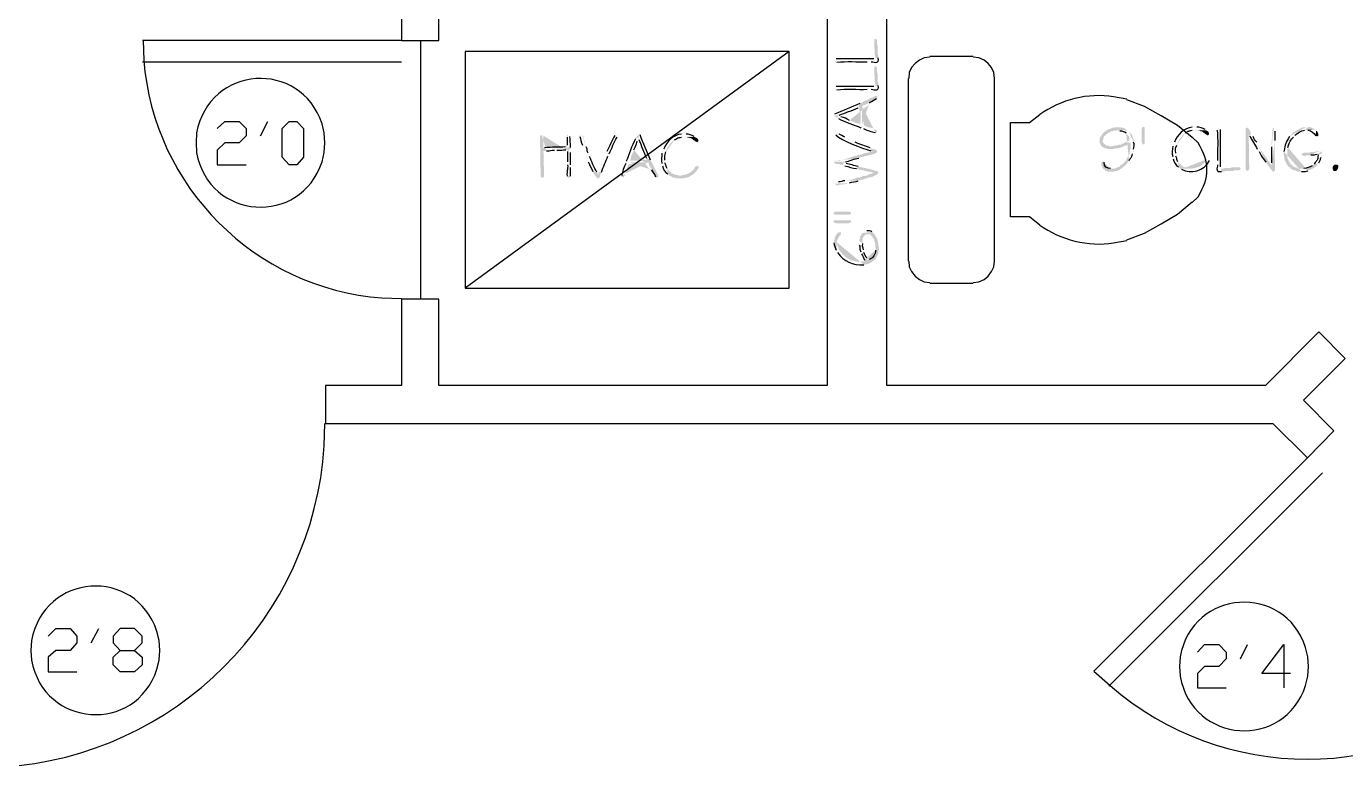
# Model space of a CAD drawing. Header units: inches. Extents: x -167 to 6071, y -6287 to -2731.
# Drawn here: x 879.2 to 1001.5, y -5908 to -5839.3 of the extents above; entities that cross this region are included whole.
import ezdxf

# ---------------------------------------------------------------- set-up
doc = ezdxf.new("R2010")
doc.units = ezdxf.units.IN
doc.header["$LTSCALE"] = 96
doc.header["$MEASUREMENT"] = 0
doc.layers.add('PDF_Geometry', color=7, linetype='Continuous', true_color=0x4a4a4a)
doc.layers.add('PDF_Solid Fills', color=7, linetype='Continuous')

msp = doc.modelspace()

# ---------------------------------------------------------------- hatches: boundary and pattern name
at = {"layer": 'PDF_Solid Fills', "transparency": 33554559}
h = msp.add_hatch(color=256, dxfattribs=at)
h.paths.add_polyline_path([(954.09, -5842.44), (954.14, -5842.55), (954.3, -5842.6)], flags=0)
h.paths.add_polyline_path([(957.13, -5842.55), (957.5, -5842.55)], flags=0)
h.paths.add_polyline_path([(958.14, -5842.18), (958.14, -5841.96), (958.09, -5841.8), (958.09, -5841.11), (958.04, -5841), (958.04, -5840.63), (957.98, -5840.52), (957.98, -5840.47), (957.88, -5840.42), (957.88, -5842.28), (957.72, -5842.28)], flags=0)
h.paths.add_polyline_path([(954.25, -5842.28), (954.14, -5842.34)], flags=0)
for points in [[(957.77, -5840.63), (957.77, -5841.27), (957.82, -5841.32), (957.82, -5841.91), (957.88, -5842.02), (957.88, -5842.28), (957.88, -5840.42), (957.77, -5840.47), (957.77, -5840.52)], [(957.77, -5843.19), (957.77, -5843.83), (957.82, -5843.88), (957.82, -5844.47), (957.88, -5844.58), (957.88, -5844.84), (957.88, -5842.98), (957.77, -5843.03), (957.77, -5843.08)], [(980.33, -5848.63), (980.06, -5848.63), (979.96, -5848.68), (979.85, -5848.68), (979.74, -5848.74), (979.64, -5848.79), (979.48, -5848.79), (979.37, -5848.9), (979.26, -5848.95), (979.21, -5849), (979.1, -5849.06), (979, -5849.16), (978.94, -5849.22), (978.89, -5849.32), (978.78, -5849.43), (978.73, -5849.54), (978.68, -5849.7), (978.68, -5850.07), (978.73, -5850.18), (978.78, -5850.28), (978.84, -5850.39), (979.74, -5850.39), (979.58, -5850.39), (979.48, -5850.34), (979.37, -5850.34), (979.16, -5850.23), (979.1, -5850.18), (979, -5850.07), (978.94, -5849.96), (978.94, -5849.86), (979, -5849.75), (979, -5849.64), (979.1, -5849.48), (979.16, -5849.38), (979.26, -5849.32), (979.37, -5849.22), (979.48, -5849.16), (979.53, -5849.11), (979.64, -5849.06), (979.74, -5849), (979.85, -5849), (979.96, -5848.95), (980.12, -5848.95), (980.22, -5848.9), (981.24, -5848.9), (981.13, -5848.84), (981.08, -5848.79), (980.97, -5848.74), (980.86, -5848.68), (980.7, -5848.68), (980.6, -5848.63), (980.49, -5848.63)], [(982.84, -5848.84), (982.84, -5850.18), (982.73, -5850.23), (982.62, -5850.18), (982.62, -5850.07), (982.57, -5850.02), (982.57, -5848.84), (982.62, -5848.68), (982.62, -5848.63), (982.73, -5848.58), (982.84, -5848.63)], [(988.49, -5848.9), (987.48, -5848.9), (987.74, -5848.9), (987.85, -5848.95), (987.96, -5848.95), (988.01, -5849), (988.12, -5849), (988.22, -5849.06), (988.33, -5849.16), (988.44, -5849.22), (988.49, -5849.27), (988.7, -5849.38), (988.81, -5849.32), (988.81, -5849.16), (988.76, -5849.06), (988.7, -5849), (988.6, -5848.95)], [(992.33, -5848.68), (992.22, -5848.74), (992.22, -5852.52), (992.28, -5852.63), (992.38, -5852.68), (992.49, -5852.63), (992.49, -5852.58), (992.54, -5852.47), (992.49, -5849.27), (992.7, -5849.16), (992.65, -5849.06), (992.6, -5848.95), (992.54, -5848.84), (992.49, -5848.79), (992.44, -5848.68)], [(941.13, -5849.54), (940.12, -5849.54), (940.38, -5849.54), (940.49, -5849.59), (940.6, -5849.59), (940.65, -5849.64), (940.76, -5849.64), (940.86, -5849.7), (940.97, -5849.8), (941.08, -5849.86), (941.13, -5849.91), (941.34, -5850.02), (941.45, -5849.96), (941.45, -5849.8), (941.4, -5849.7), (941.34, -5849.64), (941.24, -5849.59)], [(981.08, -5850.02), (980.97, -5850.07), (980.65, -5850.23), (980.54, -5850.23), (980.44, -5850.28), (980.33, -5850.28), (980.17, -5850.34), (979.96, -5850.34), (979.85, -5850.39), (978.84, -5850.39), (978.94, -5850.44), (979, -5850.5), (979.1, -5850.55), (979.16, -5850.6), (979.32, -5850.6), (979.42, -5850.66), (979.96, -5850.66), (980.06, -5850.6), (980.33, -5850.6), (980.44, -5850.55), (980.54, -5850.55), (980.65, -5850.5), (980.7, -5850.5), (981.02, -5850.34), (981.13, -5850.34), (981.24, -5850.23), (981.45, -5850.12), (981.5, -5850.07)], [(941.34, -5852.2), (941.24, -5852.26), (941.13, -5852.36), (941.08, -5852.47), (941.02, -5852.58), (940.92, -5852.63), (940.92, -5852.68), (940.81, -5852.74), (940.7, -5852.84), (940.38, -5853), (940.28, -5853), (940.17, -5853.06), (940.06, -5853.06), (939.9, -5853.11), (938.78, -5853.11), (939, -5853.22), (939.05, -5853.27), (939.21, -5853.32), (939.32, -5853.32), (939.42, -5853.38), (940.12, -5853.38), (940.22, -5853.32), (940.33, -5853.32), (940.44, -5853.27), (940.54, -5853.27), (940.6, -5853.22), (940.81, -5853.11), (940.86, -5853.06), (940.97, -5853), (941.08, -5852.9), (941.18, -5852.79), (941.24, -5852.74), (941.34, -5852.63), (941.4, -5852.52), (941.45, -5852.47), (941.5, -5852.36), (941.45, -5852.26)], [(991.53, -5852.36), (990.89, -5852.36), (990.84, -5852.42), (990.25, -5852.42), (990.14, -5852.47), (989.88, -5852.47), (991.74, -5852.47), (991.69, -5852.36), (991.64, -5852.36)], [(1000.49, -5852.68), (1000.38, -5852.68), (1000.33, -5852.63), (1000.28, -5852.52), (1000.28, -5852.31), (1000.33, -5852.2), (1000.44, -5852.1), (1000.7, -5852.1), (1000.76, -5852.15), (1000.81, -5852.26), (1000.81, -5852.31), (1000.76, -5852.47), (1000.7, -5852.52), (1000.7, -5852.58), (1000.6, -5852.68)], [(953.98, -5856.63), (954.04, -5856.68), (954.09, -5856.74), (955.48, -5856.74), (955.58, -5856.68), (955.64, -5856.63), (955.58, -5856.52), (955.53, -5856.47), (954.14, -5856.47), (954.04, -5856.52)], [(953.98, -5857.38), (954.04, -5857.48), (954.09, -5857.48), (954.25, -5857.54), (955.42, -5857.54), (955.48, -5857.48), (955.58, -5857.48), (955.64, -5857.38), (955.58, -5857.27), (954.04, -5857.27)]]:
    msp.add_hatch(color=256, dxfattribs=at).paths.add_polyline_path(points)
h = msp.add_hatch(color=256, dxfattribs=at)
h.paths.add_polyline_path([(954.09, -5845), (954.14, -5845.11), (954.3, -5845.16)], flags=0)
h.paths.add_polyline_path([(957.13, -5845.11), (957.5, -5845.11)], flags=0)
h.paths.add_polyline_path([(958.14, -5844.74), (958.14, -5844.52), (958.09, -5844.36), (958.09, -5843.67), (958.04, -5843.56), (958.04, -5843.19), (957.98, -5843.08), (957.98, -5843.03), (957.88, -5842.98), (957.88, -5844.84), (957.72, -5844.84)], flags=0)
h.paths.add_polyline_path([(954.25, -5844.84), (954.14, -5844.9)], flags=0)
h = msp.add_hatch(color=256, dxfattribs=at)
h.paths.add_polyline_path([(954.04, -5847.56), (954.09, -5847.62), (954.14, -5847.62), (954.2, -5847.67), (954.25, -5847.72), (954.36, -5847.78), (954.41, -5847.51), (954.52, -5847.51)], flags=0)
h.paths.add_polyline_path([(956.28, -5846.82), (956.38, -5846.76), (956.49, -5848.36), (956.54, -5846.39), (956.44, -5846.44)], flags=0)
h.paths.add_polyline_path([(954.09, -5847.4), (954.04, -5847.46)], flags=0)
h = msp.add_hatch(color=256, dxfattribs=at)
h.paths.add_polyline_path([(954.36, -5847.78), (954.46, -5847.83)], flags=0)
h.paths.add_polyline_path([(956.54, -5848.68), (956.65, -5848.74), (956.65, -5846.66), (956.7, -5846.6), (956.81, -5846.6), (957.13, -5846.44), (957.24, -5846.34), (957.34, -5846.34)], flags=0)
h.paths.add_polyline_path([(957.98, -5845.96), (958.04, -5845.91), (958.09, -5845.86), (958.04, -5845.75), (957.93, -5845.7), (956.92, -5846.18), (956.7, -5846.28), (956.65, -5846.34), (956.54, -5846.39), (956.49, -5848.36), (956.28, -5848.26), (956.17, -5848.26), (956.01, -5848.2), (955.69, -5848.04), (955.64, -5848.04), (955.58, -5847.99), (955.48, -5847.99)], flags=0)
h.paths.add_polyline_path([(954.68, -5847.67), (954.57, -5847.56), (954.41, -5847.51)], flags=0)
h = msp.add_hatch(color=256, dxfattribs=at)
h.paths.add_polyline_path([(956.65, -5848.74), (956.76, -5848.74)], flags=0)
h.paths.add_polyline_path([(957.88, -5849.11), (957.98, -5849.11), (958.04, -5849), (958.04, -5848.95), (957.98, -5848.9), (957.93, -5848.84), (957.82, -5848.84), (957.72, -5848.74), (957.5, -5848.68), (957.45, -5848.68), (957.34, -5848.63), (957.18, -5848.63), (957.08, -5848.58), (956.97, -5848.52), (956.86, -5848.47), (956.81, -5848.47), (956.65, -5846.66)], flags=0)
h = msp.add_hatch(color=256, dxfattribs=at)
h.paths.add_polyline_path([(940.12, -5849.22), (940.01, -5849.22), (939.9, -5849.27)], flags=0)
h.paths.add_polyline_path([(938.25, -5850.66), (938.2, -5850.76), (938.14, -5850.87), (938.09, -5851.03)], flags=0)
h.paths.add_polyline_path([(938.09, -5851.99), (938.09, -5852.1), (938.14, -5852.2)], flags=0)
h.paths.add_polyline_path([(938.62, -5852.95), (938.68, -5853.06), (938.78, -5853.11), (939.8, -5853.11), (939.69, -5853.11), (939.53, -5853.06), (939.42, -5853.06), (939.32, -5853), (939.21, -5853), (939, -5852.9), (938.94, -5852.84), (938.84, -5852.74), (938.73, -5852.68), (938.73, -5852.63), (938.62, -5852.52), (938.57, -5852.47)], flags=0)
h.paths.add_polyline_path([(938.36, -5851.94), (938.36, -5851.67)], flags=0)
h.paths.add_polyline_path([(939.26, -5849.8, 0.196637), (938.46, -5850.92)], flags=0)
h.paths.add_polyline_path([(939.9, -5849.54), (941.13, -5849.54), (941.08, -5849.48)], flags=0)
h.paths.add_polyline_path([(940.33, -5849.27), (940.22, -5849.22)], flags=0)
h = msp.add_hatch(color=256, dxfattribs=at)
h.paths.add_polyline_path([(954.2, -5849.27), (954.2, -5849.32)], flags=0)
h.paths.add_polyline_path([(957.45, -5850.82), (957.61, -5850.87), (957.61, -5850.66), (957.4, -5850.55)], flags=0)
h.paths.add_polyline_path([(956.01, -5850.02), (955.8, -5849.91), (955.69, -5849.86), (955.58, -5849.8), (955.48, -5849.8), (955.37, -5849.75), (955.26, -5849.7), (955.16, -5849.59), (955.05, -5849.54)], flags=0)
h.paths.add_polyline_path([(954.52, -5849.27), (954.36, -5849.16), (954.2, -5849.16)], flags=0)
h = msp.add_hatch(color=256, dxfattribs=at)
h.paths.add_polyline_path([(981.24, -5848.9), (980.33, -5848.9), (980.44, -5848.9), (980.54, -5848.95)], flags=0)
h.paths.add_polyline_path([(981.13, -5849.16), (981.18, -5849.22), (981.24, -5849.32), (981.34, -5849.43), (981.4, -5849.54), (981.4, -5849.64), (981.45, -5849.75), (981.4, -5849.86), (981.29, -5849.91), (981.18, -5849.96), (981.08, -5850.02), (981.5, -5850.07), (981.56, -5850.07), (981.56, -5850.6), (981.5, -5850.71), (981.5, -5850.87), (981.45, -5850.98), (981.45, -5851.08), (981.4, -5851.19), (981.34, -5851.24), (981.29, -5851.35), (981.18, -5851.56), (981.08, -5851.78), (980.97, -5851.83), (980.92, -5851.94), (980.81, -5852.04), (980.6, -5852.15), (980.54, -5852.26), (980.33, -5852.36), (980.28, -5852.36), (980.17, -5852.42), (980.06, -5852.47), (979.69, -5852.47), (980.6, -5852.52), (980.65, -5852.47), (980.76, -5852.42), (980.81, -5852.36), (980.92, -5852.26), (981.02, -5852.2), (981.08, -5852.1), (981.18, -5852.04), (981.24, -5851.94), (981.34, -5851.83), (981.4, -5851.72)], flags=0)
h.paths.add_polyline_path([(981.72, -5851.08), (981.77, -5851.03), (981.77, -5850.92), (981.82, -5850.82), (981.82, -5850.66)], flags=0)
h.paths.add_polyline_path([(981.82, -5850.02), (981.82, -5849.75), (981.77, -5849.64), (981.72, -5849.54), (981.72, -5849.43), (981.66, -5849.32), (981.61, -5849.27), (981.5, -5849.16), (981.45, -5849.11), (981.4, -5849.06), (981.34, -5848.95)], flags=0)
h = msp.add_hatch(color=256, dxfattribs=at)
h.paths.add_polyline_path([(987.48, -5848.58), (987.37, -5848.58), (987.26, -5848.63)], flags=0)
h.paths.add_polyline_path([(985.61, -5850.02), (985.56, -5850.12), (985.5, -5850.23), (985.45, -5850.39)], flags=0)
h.paths.add_polyline_path([(985.45, -5851.35), (985.45, -5851.46), (985.5, -5851.56)], flags=0)
h.paths.add_polyline_path([(985.98, -5852.31), (986.04, -5852.42), (986.14, -5852.47), (987.16, -5852.47), (987.05, -5852.47), (986.89, -5852.42), (986.78, -5852.42), (986.68, -5852.36), (986.57, -5852.36), (986.36, -5852.26), (986.3, -5852.2), (986.2, -5852.1), (986.09, -5852.04), (986.09, -5851.99), (985.98, -5851.88), (985.93, -5851.83)], flags=0)
h.paths.add_polyline_path([(985.72, -5851.3), (985.72, -5851.03)], flags=0)
h.paths.add_polyline_path([(986.62, -5849.16, 0.162278), (985.82, -5850.28)], flags=0)
h.paths.add_polyline_path([(987.26, -5848.9), (988.49, -5848.9), (988.44, -5848.84)], flags=0)
h.paths.add_polyline_path([(987.69, -5848.63), (987.58, -5848.58)], flags=0)
h = msp.add_hatch(color=256, dxfattribs=at)
h.paths.add_polyline_path([(989.72, -5848.68), (989.61, -5848.74), (989.56, -5848.9)], flags=0)
h.paths.add_polyline_path([(989.61, -5851.72), (989.61, -5852.1)], flags=0)
h.paths.add_polyline_path([(989.98, -5852.74), (990.2, -5852.74), (990.36, -5852.68), (991.05, -5852.68), (991.16, -5852.63), (991.53, -5852.63), (991.64, -5852.58), (991.69, -5852.58), (991.74, -5852.47), (989.88, -5852.47), (989.88, -5852.31)], flags=0)
h.paths.add_polyline_path([(989.88, -5848.84), (989.82, -5848.74)], flags=0)
h = msp.add_hatch(color=256, dxfattribs=at)
h.paths.add_polyline_path([(992.7, -5849.16), (992.49, -5849.27), (992.49, -5849.32), (992.6, -5849.43)], flags=0)
h.paths.add_polyline_path([(993.29, -5850.66), (993.34, -5850.76), (993.45, -5850.87)], flags=0)
h.paths.add_polyline_path([(994.09, -5851.88), (994.3, -5852.2), (994.62, -5852.2), (994.57, -5852.1), (994.52, -5852.04), (994.41, -5851.83), (994.3, -5851.78), (994.25, -5851.67), (994.2, -5851.56), (994.14, -5851.46), (994.04, -5851.35), (993.98, -5851.24), (993.93, -5851.14), (993.82, -5851.03), (993.77, -5850.92), (993.72, -5850.82), (993.66, -5850.82), (993.61, -5850.71), (993.56, -5850.6), (993.5, -5850.55), (993.45, -5850.44), (993.4, -5850.34), (993.34, -5850.23), (993.29, -5850.12), (993.24, -5850.02)], flags=0)
h.paths.add_polyline_path([(992.92, -5849.48), (992.86, -5849.38), (992.81, -5849.27)], flags=0)
h = msp.add_hatch(color=256, dxfattribs=at)
h.paths.add_polyline_path([(994.84, -5848.68), (994.73, -5848.74), (994.68, -5848.9), (994.68, -5849.7), (994.62, -5849.75), (994.62, -5850.44)], flags=0)
h.paths.add_polyline_path([(994.62, -5851.94), (994.62, -5852.2), (994.3, -5852.2), (994.41, -5852.31), (994.46, -5852.42), (994.57, -5852.52), (994.62, -5852.63), (994.68, -5852.68), (994.73, -5852.74), (994.78, -5852.74), (994.89, -5852.68), (994.94, -5852.58), (994.94, -5851.62), (994.89, -5851.51), (994.89, -5850.34), (994.94, -5850.23), (994.94, -5849.86)], flags=0)
h.paths.add_polyline_path([(994.94, -5849), (994.94, -5848.74)], flags=0)
h = msp.add_hatch(color=256, dxfattribs=at)
h.paths.add_polyline_path([(997.88, -5848.58), (997.82, -5848.58), (997.72, -5848.63), (997.5, -5848.63), (997.29, -5848.74), (997.18, -5848.79), (997.08, -5848.84), (996.97, -5848.9), (996.92, -5848.9), (996.81, -5849), (996.6, -5849.11), (996.54, -5849.22), (996.44, -5849.32), (996.38, -5849.38), (996.28, -5849.48)], flags=0)
h.paths.add_polyline_path([(995.74, -5850.87), (995.74, -5851.24), (995.8, -5851.35), (995.8, -5851.62), (995.85, -5851.72), (995.96, -5851.94), (996.01, -5852.04), (996.06, -5852.1), (996.12, -5852.2), (996.22, -5852.31), (996.33, -5852.36), (996.38, -5852.47), (996.49, -5852.52), (996.6, -5852.58), (996.7, -5852.63), (996.81, -5852.63), (997.02, -5852.74), (997.4, -5852.74)], flags=0)
h.paths.add_polyline_path([(997.98, -5852.68), (998.2, -5852.58), (998.3, -5852.52), (998.41, -5852.47), (997.13, -5852.47), (997.02, -5852.42), (996.92, -5852.36), (996.81, -5852.36), (996.6, -5852.26), (996.54, -5852.15), (996.44, -5852.1), (996.38, -5852.04), (996.33, -5851.94), (996.28, -5851.88), (996.22, -5851.78), (996.17, -5851.67), (996.12, -5851.56), (996.06, -5851.46), (996.06, -5850.71), (996.12, -5850.6), (996.12, -5850.5)], flags=0)
h.paths.add_polyline_path([(996.65, -5849.54), (996.7, -5849.48), (996.76, -5849.38)], flags=0)
h.paths.add_polyline_path([(997.66, -5848.9), (997.77, -5848.9), (997.88, -5848.84), (998.62, -5848.84), (998.57, -5848.79), (998.25, -5848.63), (998.14, -5848.63), (998.04, -5848.58)], flags=0)
h = msp.add_hatch(color=256, dxfattribs=at)
h.paths.add_polyline_path([(998.62, -5848.84), (997.88, -5848.84), (997.98, -5848.9)], flags=0)
h.paths.add_polyline_path([(998.73, -5849.43), (998.84, -5849.48), (998.94, -5849.43), (998.94, -5849.22), (998.89, -5849.11), (998.84, -5849), (998.73, -5848.95)], flags=0)
h = msp.add_hatch(color=256, dxfattribs=at)
h.paths.add_polyline_path([(926.94, -5849.32), (926.84, -5849.38), (926.78, -5849.48), (926.84, -5853.16), (926.89, -5853.27), (927, -5853.32), (927.1, -5853.27), (927.16, -5853.16), (927.1, -5850.82), (927.37, -5850.82)], flags=0)
h.paths.add_polyline_path([(928.12, -5850.76), (928.33, -5850.76)], flags=0)
h.paths.add_polyline_path([(929.18, -5850.71), (929.34, -5850.71), (929.61, -5850.6), (927.1, -5850.55), (927.1, -5849.48), (927.05, -5849.38)], flags=0)
h = msp.add_hatch(color=256, dxfattribs=at)
h.paths.add_polyline_path([(929.4, -5849.32), (929.29, -5849.38), (929.29, -5849.54)], flags=0)
h.paths.add_polyline_path([(929.29, -5850.28), (929.29, -5850.44), (929.13, -5850.44)], flags=0)
h.paths.add_polyline_path([(927.21, -5850.55), (927.1, -5850.55), (929.61, -5850.6), (929.61, -5850.5)], flags=0)
h.paths.add_polyline_path([(929.56, -5849.48), (929.5, -5849.38)], flags=0)
h = msp.add_hatch(color=256, dxfattribs=at)
h.paths.add_polyline_path([(930.62, -5849.32), (930.52, -5849.38), (930.46, -5849.43), (930.46, -5849.48)], flags=0)
h.paths.add_polyline_path([(930.73, -5850.28, 0.030145), (931.26, -5851.83)], flags=0)
h.paths.add_polyline_path([(931.69, -5852.74), (931.74, -5852.84), (931.85, -5853.06), (931.9, -5853.11), (931.96, -5853.22), (932.01, -5853.27), (932.12, -5853.38), (932.17, -5853.38), (932.28, -5853.32), (932.33, -5853.22), (932.33, -5853.16), (932.38, -5853.11), (932.38, -5853), (932.17, -5853), (932.12, -5852.9), (932.06, -5852.79)], flags=0)
h.paths.add_polyline_path([(931.37, -5851.35), (931.32, -5851.24), (931.32, -5851.14), (931.26, -5851.03)], flags=0)
h.paths.add_polyline_path([(931.05, -5850.44), (931.05, -5850.34), (931, -5850.23), (930.94, -5850.07), (930.94, -5849.96), (930.89, -5849.86), (930.84, -5849.75), (930.84, -5849.54), (930.78, -5849.43), (930.68, -5849.32)], flags=0)
h = msp.add_hatch(color=256, dxfattribs=at)
h.paths.add_polyline_path([(933.82, -5849.32), (933.77, -5849.32), (933.72, -5849.38)], flags=0)
h.paths.add_polyline_path([(932.97, -5850.87), (932.92, -5850.98), (932.86, -5851.08)], flags=0)
h.paths.add_polyline_path([(932.86, -5851.08, 0.013998), (932.22, -5852.79)], flags=0)
h.paths.add_polyline_path([(932.22, -5852.79), (932.22, -5852.9), (932.17, -5853), (932.38, -5853), (932.44, -5852.9), (932.49, -5852.79)], flags=0)
h.paths.add_polyline_path([(933.08, -5851.3), (933.13, -5851.19), (933.18, -5851.08)], flags=0)
h.paths.add_polyline_path([(933.93, -5849.54), (933.93, -5849.48), (933.98, -5849.43), (933.93, -5849.38)], flags=0)
h = msp.add_hatch(color=256, dxfattribs=at)
h.paths.add_polyline_path([(935.69, -5849.59), (935.64, -5849.7)], flags=0)
h.paths.add_polyline_path([(934.78, -5851.78), (934.73, -5851.88), (936.81, -5851.88), (936.86, -5851.94), (936.86, -5852.04), (936.92, -5852.15), (936.97, -5852.26), (937.02, -5852.36), (937.13, -5852.47), (937.13, -5852.58)], flags=0)
h.paths.add_polyline_path([(937.5, -5853.22), (937.56, -5853.27), (937.61, -5853.32), (937.72, -5853.27), (937.77, -5853.16), (937.29, -5852.15), (937.18, -5851.94), (937.13, -5851.88), (937.08, -5851.78), (935.1, -5851.72), (935.16, -5851.62), (935.21, -5851.51), (935.21, -5851.4), (935.26, -5851.24), (935.32, -5851.14), (935.37, -5851.03), (935.42, -5850.92), (935.42, -5850.87), (935.48, -5850.82), (935.48, -5850.71)], flags=0)
h.paths.add_polyline_path([(935.8, -5849.91), (935.9, -5849.8), (935.96, -5849.64)], flags=0)
h = msp.add_hatch(color=256, dxfattribs=at)
h.paths.add_polyline_path([(935.9, -5849.27), (935.85, -5849.32), (935.85, -5849.38), (935.74, -5849.48), (935.69, -5849.59), (935.96, -5849.64), (935.96, -5849.75)], flags=0)
h.paths.add_polyline_path([(936.65, -5851.51), (936.7, -5851.62), (935.1, -5851.72), (937.08, -5851.78), (937.02, -5851.67)], flags=0)
h.paths.add_polyline_path([(936.06, -5849.32), (936.01, -5849.27)], flags=0)
h = msp.add_hatch(color=256, dxfattribs=at)
h.paths.add_polyline_path([(929.61, -5850.6), (929.34, -5850.71), (929.34, -5850.87)], flags=0)
h.paths.add_polyline_path([(929.34, -5851.83), (929.34, -5852.1)], flags=0)
h.paths.add_polyline_path([(929.29, -5853.16), (929.34, -5853.27), (929.45, -5853.32), (929.56, -5853.27), (929.61, -5853.16)], flags=0)
h.paths.add_polyline_path([(929.61, -5852.36), (929.61, -5852.1)], flags=0)
h.paths.add_polyline_path([(929.61, -5850.98), (929.61, -5850.71)], flags=0)
h = msp.add_hatch(color=256, dxfattribs=at)
h.paths.add_polyline_path([(954.04, -5851.83), (954.04, -5851.88), (954.14, -5851.99), (954.25, -5852.04), (954.52, -5852.04), (954.62, -5852.1), (954.73, -5852.1), (954.84, -5852.15), (954.94, -5851.88), (955, -5851.88), (955.1, -5851.83)], flags=0)
h.paths.add_polyline_path([(956.33, -5851.51), (956.54, -5851.4), (956.7, -5851.4), (956.81, -5851.35), (956.97, -5851.3), (957.08, -5851.3), (957.24, -5851.24), (957.29, -5851.19), (957.45, -5851.19), (957.56, -5851.14), (957.66, -5851.14), (957.77, -5851.08), (957.93, -5851.03), (957.98, -5850.98), (958.04, -5850.87), (958.04, -5850.76), (957.98, -5850.76), (957.77, -5850.66), (957.61, -5850.66), (957.61, -5850.87), (957.45, -5850.92), (957.34, -5850.92), (957.24, -5850.98), (957.13, -5850.98), (957.02, -5851.03), (956.86, -5851.03), (956.76, -5851.08), (956.65, -5851.14), (956.54, -5851.14), (956.44, -5851.19), (956.28, -5851.19), (956.17, -5851.24), (956.06, -5851.3), (955.96, -5851.3), (955.85, -5851.35), (955.74, -5851.35), (955.64, -5851.4), (955.53, -5851.46), (955.32, -5851.51), (955.16, -5851.56), (954.94, -5851.62), (954.84, -5851.67), (954.68, -5851.67), (954.62, -5851.72), (954.3, -5851.72), (954.2, -5851.67), (954.09, -5851.72)], flags=0)
h = msp.add_hatch(color=256, dxfattribs=at)
h.paths.add_polyline_path([(988.7, -5851.56), (988.6, -5851.62), (988.49, -5851.72), (988.44, -5851.83), (988.38, -5851.94), (988.28, -5851.99), (988.28, -5852.04), (988.17, -5852.1), (988.06, -5852.2), (987.96, -5852.26), (987.85, -5852.31), (987.74, -5852.36), (987.64, -5852.36), (987.53, -5852.42), (987.42, -5852.42), (987.26, -5852.47), (986.14, -5852.47), (986.25, -5852.52)], flags=0)
h.paths.add_polyline_path([(988.86, -5851.72), (988.81, -5851.62)], flags=0)
h = msp.add_hatch(color=256, dxfattribs=at)
h.paths.add_polyline_path([(999.1, -5850.82), (998.52, -5850.92), (998.25, -5850.92), (998.14, -5850.98), (997.66, -5850.98), (997.56, -5851.03), (997.45, -5851.03), (997.4, -5851.14), (997.45, -5851.24), (997.5, -5851.24), (997.61, -5851.3), (997.72, -5851.3), (997.82, -5851.24), (998.14, -5851.24), (998.25, -5851.19)], flags=0)
h.paths.add_polyline_path([(998.84, -5851.14), (998.94, -5851.14), (999.26, -5851.08), (999.26, -5850.98), (999.21, -5850.87)], flags=0)
h = msp.add_hatch(color=256, dxfattribs=at)
h.paths.add_polyline_path([(999.26, -5851.08), (998.94, -5851.14), (998.94, -5851.19)], flags=0)
h.paths.add_polyline_path([(998.57, -5852.04), (998.46, -5852.1), (998.46, -5852.15), (998.36, -5852.2)], flags=0)
h.paths.add_polyline_path([(997.61, -5852.47), (997.45, -5852.47), (998.41, -5852.47), (998.52, -5852.42), (998.57, -5852.36), (998.68, -5852.31), (998.78, -5852.2), (998.84, -5852.1), (998.94, -5852.04), (999, -5851.94)], flags=0)
h.paths.add_polyline_path([(999.21, -5851.4), (999.26, -5851.3), (999.26, -5851.19)], flags=0)
h = msp.add_hatch(color=256, dxfattribs=at)
h.paths.add_polyline_path([(934.73, -5851.88), (934.73, -5851.99)], flags=0)
h.paths.add_polyline_path([(934.36, -5853.11), (934.36, -5853.22), (934.46, -5853.27), (934.52, -5853.27), (934.62, -5853.16), (934.62, -5853.06), (934.73, -5852.95), (934.78, -5852.74), (934.78, -5852.68), (934.84, -5852.58), (934.84, -5852.42), (934.89, -5852.31), (934.94, -5852.2), (935, -5852.1), (935, -5852.04), (936.81, -5851.88)], flags=0)
h = msp.add_hatch(color=256, dxfattribs=at)
h.paths.add_polyline_path([(954.14, -5853.86), (954.2, -5853.96), (954.3, -5854.02), (954.41, -5854.02), (954.57, -5853.96), (954.68, -5853.96), (954.78, -5853.91), (955.05, -5853.91), (955.1, -5853.86), (955.21, -5853.86), (955.32, -5853.8), (955.48, -5853.8)], flags=0)
h.paths.add_polyline_path([(956.28, -5853.59), (956.38, -5853.54), (956.49, -5853.54), (956.65, -5853.48), (956.76, -5853.48), (956.97, -5853.38), (957.08, -5853.38), (957.18, -5853.32), (957.29, -5853.27), (957.45, -5853.27), (957.61, -5853.22), (957.93, -5853.06), (957.98, -5853.06), (958.04, -5853), (958.14, -5852.9), (958.14, -5852.79), (958.09, -5852.74), (958.04, -5852.68), (957.93, -5852.68), (957.77, -5852.63), (957.77, -5852.84), (957.72, -5852.84), (957.5, -5852.95), (957.4, -5852.95), (957.29, -5853), (957.18, -5853.06), (957.08, -5853.11), (956.97, -5853.11), (956.86, -5853.16), (956.7, -5853.16), (956.49, -5853.27), (956.33, -5853.27), (956.22, -5853.32), (956.12, -5853.32), (955.9, -5853.43), (955.8, -5853.43), (955.69, -5853.48), (955.53, -5853.48), (955.42, -5853.54), (955.32, -5853.54), (955.21, -5853.59), (955.05, -5853.59)], flags=0)
h.paths.add_polyline_path([(954.46, -5853.7), (954.41, -5853.7), (954.25, -5853.75), (954.2, -5853.8)], flags=0)
h = msp.add_hatch(color=256, dxfattribs=at)
h.paths.add_polyline_path([(954.84, -5852.15), (954.94, -5852.2), (955.05, -5852.2)], flags=0)
h.paths.add_polyline_path([(956.12, -5852.47), (956.22, -5852.52), (956.33, -5852.52), (956.44, -5852.58), (956.6, -5852.58), (956.7, -5852.63), (956.81, -5852.63), (956.92, -5852.68), (957.02, -5852.68), (957.18, -5852.74), (957.29, -5852.74), (957.4, -5852.79), (957.5, -5852.79), (957.66, -5852.84), (957.77, -5852.84), (957.77, -5852.63), (957.45, -5852.52), (957.34, -5852.52), (957.24, -5852.47), (957.08, -5852.47), (956.97, -5852.42), (956.81, -5852.42), (956.7, -5852.36), (956.6, -5852.36), (956.49, -5852.31), (956.38, -5852.31), (956.28, -5852.26)], flags=0)
h.paths.add_polyline_path([(955.16, -5851.99), (954.94, -5851.88)], flags=0)
h = msp.add_hatch(color=256, dxfattribs=at)
h.paths.add_polyline_path([(978.94, -5851.78), (978.89, -5851.83), (978.84, -5851.88), (978.84, -5852.15), (978.89, -5852.26), (978.94, -5852.36), (979, -5852.47), (979.05, -5852.52), (979.16, -5852.58), (979.21, -5852.68), (979.32, -5852.68), (979.42, -5852.74), (980.01, -5852.74), (980.12, -5852.68), (980.28, -5852.68), (980.49, -5852.58), (980.6, -5852.52), (979.69, -5852.47)], flags=0)
h.paths.add_polyline_path([(979.1, -5851.88), (979.05, -5851.78)], flags=0)
h = msp.add_hatch(color=256, dxfattribs=at)
h.paths.add_polyline_path([(954.04, -5859.3), (954.04, -5859.35)], flags=0)
h.paths.add_polyline_path([(954.25, -5860.04), (954.3, -5860.15), (954.3, -5859.19), (954.36, -5859.08), (954.41, -5858.98), (954.52, -5858.76), (954.62, -5858.66), (954.62, -5858.6), (954.68, -5858.55), (954.68, -5858.39), (954.46, -5858.39), (954.41, -5858.44), (954.3, -5858.55), (954.2, -5858.66), (954.2, -5858.71), (954.14, -5858.82), (954.09, -5858.92), (954.09, -5859.03), (954.04, -5859.14)], flags=0)
h = msp.add_hatch(color=256, dxfattribs=at)
h.paths.add_polyline_path([(956.38, -5859.35), (956.38, -5859.56)], flags=0)
h.paths.add_polyline_path([(956.54, -5860.2), (956.54, -5860.26), (956.6, -5860.36)], flags=0)
h.paths.add_polyline_path([(956.86, -5860.95), (956.92, -5861.06), (956.92, -5861.38), (957.08, -5861.32), (957.18, -5861.32), (957.29, -5861.27), (957.5, -5861.16), (957.56, -5861.11), (957.66, -5861.06), (957.72, -5861), (957.77, -5860.95), (957.88, -5860.9), (957.93, -5860.79), (957.93, -5859.88), (957.88, -5860.04)], flags=0)
h.paths.add_polyline_path([(957.29, -5860.9), (957.18, -5860.95), (957.13, -5860.9), (957.08, -5860.79)], flags=0)
h.paths.add_polyline_path([(956.81, -5860.26), (956.81, -5860.15), (956.76, -5859.99)], flags=0)
h.paths.add_polyline_path([(956.7, -5859.4), (956.65, -5859.3), (956.65, -5858.44), (956.6, -5858.55), (956.54, -5858.66), (956.49, -5858.71), (956.44, -5858.82), (956.44, -5858.98), (956.38, -5859.08), (956.38, -5859.19)], flags=0)
h = msp.add_hatch(color=256, dxfattribs=at)
h.paths.add_polyline_path([(956.65, -5858.44), (956.65, -5859.3), (956.7, -5859.19), (956.7, -5858.92), (956.76, -5858.82), (956.81, -5858.76), (956.86, -5858.66), (956.97, -5858.6), (957.08, -5858.55), (957.34, -5858.55), (957.45, -5858.6), (957.5, -5858.71), (957.61, -5858.82), (957.66, -5858.92), (957.72, -5858.98), (957.77, -5859.08), (957.77, -5859.19), (957.82, -5859.3), (957.88, -5859.4), (957.88, -5859.78), (957.93, -5859.88), (957.93, -5860.79), (957.98, -5860.68), (958.04, -5860.58), (958.09, -5860.47), (958.14, -5860.36), (958.14, -5860.15), (958.2, -5860.04), (958.2, -5859.72), (958.14, -5859.56), (958.14, -5859.35), (958.09, -5859.19), (958.09, -5859.08), (958.04, -5858.98), (957.98, -5858.87), (957.93, -5858.82), (957.88, -5858.71), (957.82, -5858.6), (957.77, -5858.5), (957.66, -5858.44), (957.56, -5858.34)], flags=0)
h.paths.add_polyline_path([(957.08, -5858.23), (956.97, -5858.28), (956.86, -5858.28), (956.76, -5858.34)], flags=0)
h = msp.add_hatch(color=256, dxfattribs=at)
h.paths.add_polyline_path([(954.3, -5860.15), (954.36, -5860.26)], flags=0)
h.paths.add_polyline_path([(956.81, -5861.38), (956.92, -5861.38), (956.92, -5861.06), (956.76, -5861.06), (956.65, -5861.11), (956.17, -5861.11), (956.06, -5861.06), (955.96, -5861.06), (955.85, -5861), (955.69, -5861), (955.37, -5860.84), (955.26, -5860.74), (955.05, -5860.63), (955, -5860.52), (954.89, -5860.47), (954.78, -5860.36), (954.73, -5860.26), (954.62, -5860.15), (954.57, -5860.1), (954.52, -5859.99), (954.46, -5859.88), (954.41, -5859.72), (954.36, -5859.62), (954.36, -5859.51), (954.3, -5859.4), (954.3, -5859.3)], flags=0)

# ---------------------------------------------------------------- linework, layer by layer
at = {"layer": 'PDF_Geometry', "color": 7}
for points in [[(913.93, -5829.06), (913.93, -5840.58), (917.4, -5840.58), (917.4, -5832.58)], [(953.4, -5832.58), (953.4, -5872.58), (917.4, -5872.58), (917.4, -5864.58), (913.93, -5864.58), (913.93, -5872.58), (906.89, -5872.58), (906.89, -5876.1), (994.73, -5876.1), (997.93, -5879.3), (1000.38, -5876.79), (997.56, -5873.96), (1001.45, -5870.07), (999, -5867.62), (994.04, -5872.58), (958.94, -5872.58), (958.94, -5832.58)], [(913.93, -5840.58), (889.93, -5840.58)], [(913.93, -5842.6), (889.93, -5842.6)], [(997.93, -5879.3), (978.14, -5899.08)], [(999.32, -5880.68), (979.53, -5900.47)]]:
    msp.add_lwpolyline(points, dxfattribs=at)
at = {"layer": 'PDF_Geometry'}
for points in [[(889.98, -5840.58), (890.04, -5842.39, 0.368795), (912.12, -5864.47), (913.93, -5864.52)], [(874.89, -5908.04), (876.97, -5907.99, 0.376096), (906.78, -5878.18), (906.84, -5876.1)], [(978.14, -5899.08), (979.64, -5900.42, 0.373797), (1016.22, -5900.42), (1017.72, -5899.08)]]:
    msp.add_lwpolyline(points, format="xyb", dxfattribs=at)
for points in [[(915.69, -5840.58), (915.69, -5864.58)], [(949.88, -5841.59), (919.85, -5863.56)], [(962.94, -5842.12), (962.41, -5842.18), (961.98, -5842.39), (961.56, -5842.71), (961.24, -5843.08), (961.02, -5843.56), (960.97, -5844.1)], [(966.94, -5842.07), (962.94, -5842.07)], [(966.94, -5863.03), (967.48, -5862.98), (967.96, -5862.76), (968.33, -5862.44), (968.65, -5862.02), (968.86, -5861.59), (968.92, -5861.06), (968.92, -5844.1), (968.86, -5843.56), (968.65, -5843.08), (968.33, -5842.71), (967.96, -5842.39), (967.48, -5842.18), (966.94, -5842.12)], [(960.92, -5844.1), (960.92, -5861.06)], [(981.18, -5846.02), (979.96, -5845.8)], [(987.26, -5849.59), (985.88, -5848.47), (984.38, -5847.56), (982.84, -5846.71), (981.18, -5846.07)], [(973.13, -5857.7), (972.17, -5856.95), (970.41, -5856.95), (970.41, -5848.2), (972.17, -5848.2), (973.13, -5847.46)], [(894.94, -5849.16), (894.89, -5850.07), (894.94, -5850.98)], [(896.86, -5848.74), (897.56, -5848.1), (898.89, -5848.1), (899.53, -5848.74), (899.53, -5849.43), (898.89, -5850.07), (897.56, -5850.07), (896.86, -5850.76), (896.86, -5852.1), (899.53, -5852.1)], [(900.86, -5849.43), (901.56, -5848.1)], [(906.57, -5851.83), (906.78, -5850.98), (906.84, -5850.07), (906.78, -5849.16), (906.57, -5848.31)], [(987.8, -5850.07), (987.26, -5849.54)], [(987.26, -5855.62), (987.8, -5855.08)], [(981.18, -5859.08), (982.84, -5858.44), (984.38, -5857.59), (985.88, -5856.68), (987.26, -5855.56)], [(979.96, -5859.35), (981.18, -5859.14)], [(960.97, -5861.06), (961.02, -5861.59), (961.24, -5862.02), (961.56, -5862.44), (961.98, -5862.76), (962.41, -5862.98), (962.94, -5863.03)], [(962.94, -5863.08), (966.94, -5863.08)], [(881.18, -5895.83), (881.88, -5895.14), (883.21, -5895.14), (883.85, -5895.83), (883.85, -5896.47), (883.21, -5897.16), (881.88, -5897.16), (881.18, -5897.8), (881.18, -5899.14), (883.85, -5899.14)], [(885.18, -5896.47), (885.88, -5895.14)], [(889.18, -5897.16), (889.88, -5897.8), (889.88, -5898.5), (889.18, -5899.14), (887.85, -5899.14), (887.21, -5898.5), (887.21, -5897.8), (887.85, -5897.16), (889.18, -5897.16), (889.88, -5896.47), (889.88, -5895.83), (889.18, -5895.14), (887.85, -5895.14), (887.21, -5895.83), (887.21, -5896.47), (887.85, -5897.16)], [(891.26, -5898.92), (891.48, -5898.07), (891.53, -5897.16), (891.48, -5896.26), (891.26, -5895.4)], [(879.64, -5896.26), (879.58, -5897.16), (879.64, -5898.07)], [(987.74, -5897.32), (988.38, -5896.63), (989.72, -5896.63), (990.41, -5897.32), (990.41, -5897.96), (989.72, -5898.66), (988.38, -5898.66), (987.74, -5899.3), (987.74, -5900.63), (990.41, -5900.63)], [(991.74, -5897.96), (992.38, -5896.63)], [(996.38, -5899.3), (993.72, -5899.3), (995.74, -5896.63), (995.74, -5900.63)], [(997.77, -5900.42), (997.98, -5899.56), (998.04, -5898.66), (997.98, -5897.75), (997.77, -5896.9)], [(986.14, -5897.75), (986.09, -5898.66), (986.14, -5899.56)]]:
    msp.add_lwpolyline(points, dxfattribs=at)
for points in [[(949.88, -5841.59), (919.85, -5841.59), (919.85, -5863.56), (949.88, -5863.56)], [(903.53, -5852.1), (902.89, -5851.4), (902.89, -5848.74), (903.53, -5848.1), (904.22, -5848.1), (904.86, -5848.74), (904.86, -5851.4), (904.22, -5852.1)]]:
    msp.add_lwpolyline(points, close=True, dxfattribs=at)
for points in [[(906.57, -5848.31), (904.6, -5842.3), (896.09, -5842.86), (894.94, -5849.16)], [(979.96, -5845.8), (977.63, -5845.41), (975.03, -5846.07), (973.13, -5847.46)], [(941.08, -5849.48), (940.86, -5849.37), (940.57, -5849.23), (940.33, -5849.27)], [(980.54, -5848.95), (980.74, -5848.98), (980.98, -5849.01), (981.13, -5849.16)], [(987.26, -5848.63), (986.51, -5848.68), (985.85, -5849.32), (985.61, -5850.02)], [(986.62, -5849.16), (987.02, -5848.92), (986.83, -5849.01), (987.26, -5848.9)], [(988.44, -5848.84), (988.22, -5848.73), (987.93, -5848.59), (987.69, -5848.63)], [(989.56, -5848.9), (989.66, -5849.77), (989.59, -5850.81), (989.61, -5851.72)], [(989.88, -5852.31), (989.88, -5851.15), (989.88, -5850), (989.88, -5848.84)], [(994.94, -5849.86), (994.94, -5849.57), (994.94, -5849.29), (994.94, -5849)], [(996.76, -5849.38), (997.02, -5849.18), (997.32, -5848.93), (997.66, -5848.9)], [(997.98, -5848.9), (998.32, -5848.9), (998.55, -5849.18), (998.73, -5849.43)], [(929.13, -5850.44), (928.5, -5850.53), (927.84, -5850.44), (927.21, -5850.55)], [(929.29, -5849.54), (929.29, -5849.78), (929.29, -5850.03), (929.29, -5850.28)], [(929.61, -5850.5), (929.64, -5850.02), (929.54, -5849.89), (929.56, -5849.48)], [(930.46, -5849.48), (930.57, -5849.73), (930.57, -5850.01), (930.73, -5850.28)], [(931.26, -5851.03), (931.01, -5850.58), (931.31, -5850.89), (931.05, -5850.44)], [(933.72, -5849.38), (933.46, -5849.85), (933.23, -5850.38), (932.97, -5850.87)], [(933.18, -5851.08), (933.45, -5850.57), (933.64, -5850.03), (933.93, -5849.54)], [(935.64, -5849.7), (935.26, -5850.41), (935.08, -5851.07), (934.78, -5851.78)], [(935.48, -5850.71), (935.66, -5850.33), (935.71, -5850.33), (935.8, -5849.91)], [(935.96, -5849.75), (936.17, -5850.32), (936.39, -5850.95), (936.65, -5851.51)], [(937.02, -5851.67), (936.72, -5850.88), (936.35, -5850.12), (936.06, -5849.32)], [(939.9, -5849.27), (939.15, -5849.32), (938.49, -5849.96), (938.25, -5850.66)], [(939.26, -5849.8), (939.66, -5849.56), (939.47, -5849.65), (939.9, -5849.54)], [(981.82, -5850.66), (981.83, -5850.45), (981.96, -5850.21), (981.82, -5850.02)], [(985.45, -5850.39), (985.45, -5850.7), (985.31, -5851.04), (985.45, -5851.35)], [(985.72, -5851.03), (985.73, -5850.57), (985.65, -5850.7), (985.82, -5850.28)], [(987.8, -5855.08), (988.89, -5853.25), (988.89, -5851.9), (987.8, -5850.07)], [(992.6, -5849.43), (992.74, -5849.86), (993.11, -5850.24), (993.29, -5850.66)], [(993.24, -5850.02), (993.03, -5849.84), (993, -5849.73), (992.92, -5849.48)], [(994.62, -5850.44), (994.62, -5850.94), (994.62, -5851.44), (994.62, -5851.94)], [(996.28, -5849.48), (995.86, -5850.11), (995.93, -5850.17), (995.74, -5850.87)], [(996.12, -5850.5), (996.35, -5849.83), (996.18, -5850.1), (996.65, -5849.54)], [(894.94, -5850.98), (896.09, -5857.28), (904.6, -5857.84), (906.57, -5851.83)], [(927.37, -5850.82), (927.83, -5850.85), (927.71, -5850.73), (928.12, -5850.76)], [(928.33, -5850.76), (928.83, -5850.8), (928.79, -5850.7), (929.18, -5850.71)], [(929.34, -5850.87), (929.34, -5851.19), (929.34, -5851.51), (929.34, -5851.83)], [(929.61, -5852.1), (929.61, -5851.72), (929.61, -5851.35), (929.61, -5850.98)], [(932.06, -5852.79), (931.78, -5852.36), (931.59, -5851.82), (931.37, -5851.35)], [(932.49, -5852.79), (932.65, -5852.29), (932.86, -5851.8), (933.08, -5851.3)], [(938.09, -5851.03), (938.09, -5851.34), (937.95, -5851.68), (938.09, -5851.99)], [(938.36, -5851.67), (938.37, -5851.21), (938.29, -5851.34), (938.46, -5850.92)], [(981.4, -5851.72), (981.66, -5851.32), (981.57, -5851.56), (981.72, -5851.08)], [(985.5, -5851.56), (985.53, -5851.86), (985.74, -5852.16), (985.98, -5852.31)], [(985.93, -5851.83), (985.69, -5851.41), (985.95, -5851.71), (985.72, -5851.3)], [(993.45, -5850.87), (993.6, -5851.16), (993.87, -5851.65), (994.09, -5851.88)], [(998.25, -5851.19), (998.64, -5851.22), (998.58, -5851.14), (998.84, -5851.14)], [(998.94, -5851.19), (998.87, -5851.8), (998.84, -5851.63), (998.57, -5852.04)], [(999, -5851.94), (999.19, -5851.6), (999.11, -5851.64), (999.21, -5851.4)], [(929.34, -5852.1), (929.38, -5852.66), (929.25, -5852.6), (929.29, -5853.16)], [(929.61, -5853.16), (929.61, -5852.9), (929.61, -5852.63), (929.61, -5852.36)], [(931.26, -5851.83), (931.4, -5852.21), (931.55, -5852.41), (931.69, -5852.74)], [(934.73, -5851.99), (934.56, -5852.32), (934.41, -5852.75), (934.36, -5853.11)], [(937.13, -5852.58), (937.25, -5852.8), (937.39, -5852.99), (937.5, -5853.22)], [(938.14, -5852.2), (938.17, -5852.5), (938.38, -5852.8), (938.62, -5852.95)], [(938.57, -5852.47), (938.33, -5852.05), (938.59, -5852.35), (938.36, -5851.94)], [(979.69, -5852.47), (979.35, -5852.47), (979.04, -5852.27), (979.1, -5851.88)], [(986.25, -5852.52), (987.13, -5853.03), (988.37, -5852.67), (988.86, -5851.72)], [(989.61, -5852.1), (989.56, -5852.49), (989.39, -5852.81), (989.98, -5852.74)], [(997.4, -5852.74), (997.86, -5852.76), (997.7, -5852.7), (997.98, -5852.68)], [(998.36, -5852.2), (998.11, -5852.33), (997.89, -5852.45), (997.61, -5852.47)], [(973.13, -5857.7), (975.03, -5859.08), (977.63, -5859.74), (979.96, -5859.35)], [(891.26, -5895.4), (889.28, -5889.39), (880.78, -5889.96), (879.64, -5896.26)], [(997.77, -5896.9), (995.8, -5890.89), (987.29, -5891.45), (986.14, -5897.75)], [(879.64, -5898.07), (880.78, -5904.36), (889.28, -5904.94), (891.26, -5898.92)], [(986.14, -5899.56), (987.29, -5905.87), (995.8, -5906.42), (997.77, -5900.42)]]:
    msp.add_open_spline(points, degree=3, dxfattribs=at)
at = {"layer": 'PDF_Geometry', "color": 7}
for points in [[(957.72, -5842.28), (956.56, -5842.28), (955.41, -5842.28), (954.25, -5842.28)], [(954.3, -5842.6), (955.18, -5842.49), (956.22, -5842.57), (957.13, -5842.55)], [(957.5, -5842.55), (957.89, -5842.6), (958.22, -5842.77), (958.14, -5842.18)], [(957.72, -5844.84), (956.56, -5844.84), (955.41, -5844.84), (954.25, -5844.84)], [(954.3, -5845.16), (955.18, -5845.05), (956.22, -5845.13), (957.13, -5845.11)], [(957.5, -5845.11), (957.89, -5845.16), (958.22, -5845.33), (958.14, -5844.74)], [(956.44, -5846.44), (955.65, -5846.75), (954.89, -5847.12), (954.09, -5847.4)], [(957.34, -5846.34), (957.57, -5846.22), (957.76, -5846.08), (957.98, -5845.96)], [(954.46, -5847.83), (955.18, -5848.2), (955.83, -5848.38), (956.54, -5848.68)], [(954.52, -5847.51), (955.09, -5847.29), (955.71, -5847.07), (956.28, -5846.82)], [(955.48, -5847.99), (955.1, -5847.81), (955.1, -5847.76), (954.68, -5847.67)], [(956.76, -5848.74), (957.09, -5848.91), (957.52, -5849.06), (957.88, -5849.11)], [(954.2, -5849.32), (954.77, -5849.94), (956.63, -5850.54), (957.45, -5850.82)], [(955.05, -5849.54), (954.87, -5849.45), (954.69, -5849.36), (954.52, -5849.27)], [(957.4, -5850.55), (956.93, -5850.39), (956.47, -5850.23), (956.01, -5850.02)], [(955.1, -5851.83), (955.44, -5851.82), (956, -5851.49), (956.33, -5851.51)], [(955.05, -5852.2), (955.42, -5852.3), (955.73, -5852.42), (956.12, -5852.47)], [(956.28, -5852.26), (955.9, -5852.21), (955.54, -5852.04), (955.16, -5851.99)], [(955.05, -5853.59), (954.84, -5853.6), (954.66, -5853.7), (954.46, -5853.7)], [(955.48, -5853.8), (955.73, -5853.69), (956.02, -5853.69), (956.28, -5853.59)], [(957.56, -5858.34), (957.43, -5858.25), (957.24, -5858.22), (957.08, -5858.23)], [(954.04, -5859.35), (954.07, -5859.58), (954.12, -5859.83), (954.25, -5860.04)], [(956.38, -5859.56), (956.53, -5859.94), (956.32, -5859.7), (956.54, -5860.2)], [(956.76, -5859.99), (956.74, -5859.71), (956.67, -5859.86), (956.7, -5859.4)], [(957.88, -5860.04), (957.9, -5860.41), (957.64, -5860.79), (957.29, -5860.9)], [(954.36, -5860.26), (955.01, -5861.1), (955.74, -5861.44), (956.81, -5861.38)], [(956.6, -5860.36), (956.72, -5860.58), (956.76, -5860.74), (956.86, -5860.95)], [(957.08, -5860.79), (956.99, -5860.61), (956.9, -5860.43), (956.81, -5860.26)]]:
    msp.add_open_spline(points, degree=3, dxfattribs=at)

doc.saveas('drawing.dxf')
